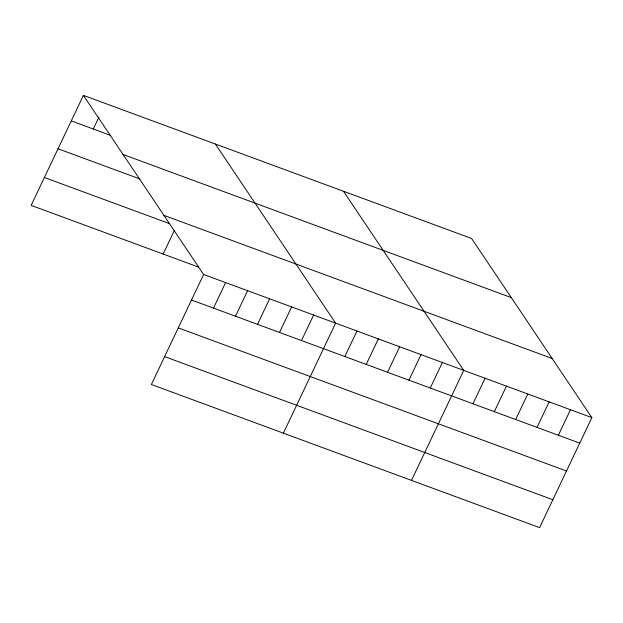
<?xml version="1.0" encoding="UTF-8"?>
<svg xmlns="http://www.w3.org/2000/svg" width="623" height="623" viewBox="0 0 623 623"><rect width="100%" height="100%" fill="white"/><g stroke="black" fill="none" stroke-linecap="round" stroke-linejoin="round"><path stroke-width="0.93" d="M83.389 95.374L203.62 274.486L151.381 384.5L539.611 527.626L591.85 417.612L471.619 238.5L83.389 95.374L31.15 205.388L198.737 267.166M93.271 129.008L98.925 117.101M163.148 254.052L174.315 230.526M213.502 308.12L225.619 282.601M235.502 316.227L247.619 290.707M257.501 324.342L269.619 298.822M279.501 332.448L291.619 306.929M301.501 340.555L313.618 315.043M283.379 433.156L335.618 323.15L215.387 144.038M344.854 356.543L356.971 331.023M366.207 364.416L378.325 338.896M387.561 372.281L399.678 346.77M408.914 380.155L421.031 354.635M430.267 388.028L442.385 362.508M411.499 480.388L463.73 370.381L343.499 191.269M472.966 403.774L485.083 378.254M494.319 411.647L506.437 386.128M515.673 419.52L527.79 394.001M537.026 427.386L549.143 401.866M558.379 435.259L570.497 409.739M71.271 120.893L110.871 135.495M123.066 154.481L511.296 297.607M58.032 148.78L139.871 178.949M163.942 215.379L552.173 358.505M44.389 177.508L169.347 223.571M203.62 274.486L591.85 417.612M191.502 300.006L579.733 443.132M178.264 327.885L566.494 471.011M164.62 356.613L552.85 499.739"/></g></svg>
